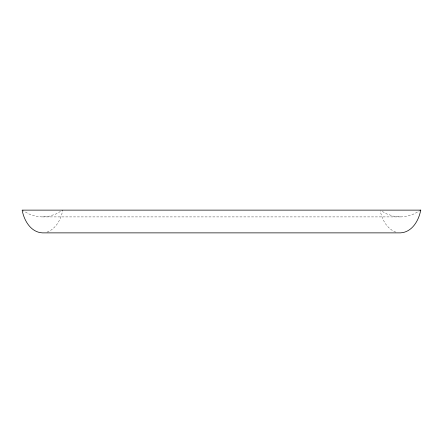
<?xml version="1.0" encoding="UTF-8"?>
<svg xmlns="http://www.w3.org/2000/svg" width="443" height="443" viewBox="0 0 443 443"><rect width="100%" height="100%" fill="white"/><g stroke="black" fill="none" stroke-linecap="round" stroke-linejoin="round"><path stroke-width="0.33" stroke-dasharray="2.21 1.66" d="M420.712 210.126L414.199 213.864L407.377 216.145A46.698 38.735 -90 0 1 393.412 216.145L386.589 213.864L381.146 210.807M47.024 232.149C56.172 228.76 61.012 219.185 62.784 210.126L56.272 213.864L49.45 216.145A46.698 38.735 -90 0 1 35.484 216.145L28.662 213.864L22.15 210.126M42.467 216.909L400.394 216.909M395.832 232.149C386.922 228.843 382.016 219.612 380.244 210.746"/><path stroke-width="0.66" d="M420.712 210.126C418.851 220.476 412.062 232.326 400.394 232.874L42.467 232.874C30.8 232.326 24.011 220.476 22.15 210.126L420.85 210.126"/></g></svg>
